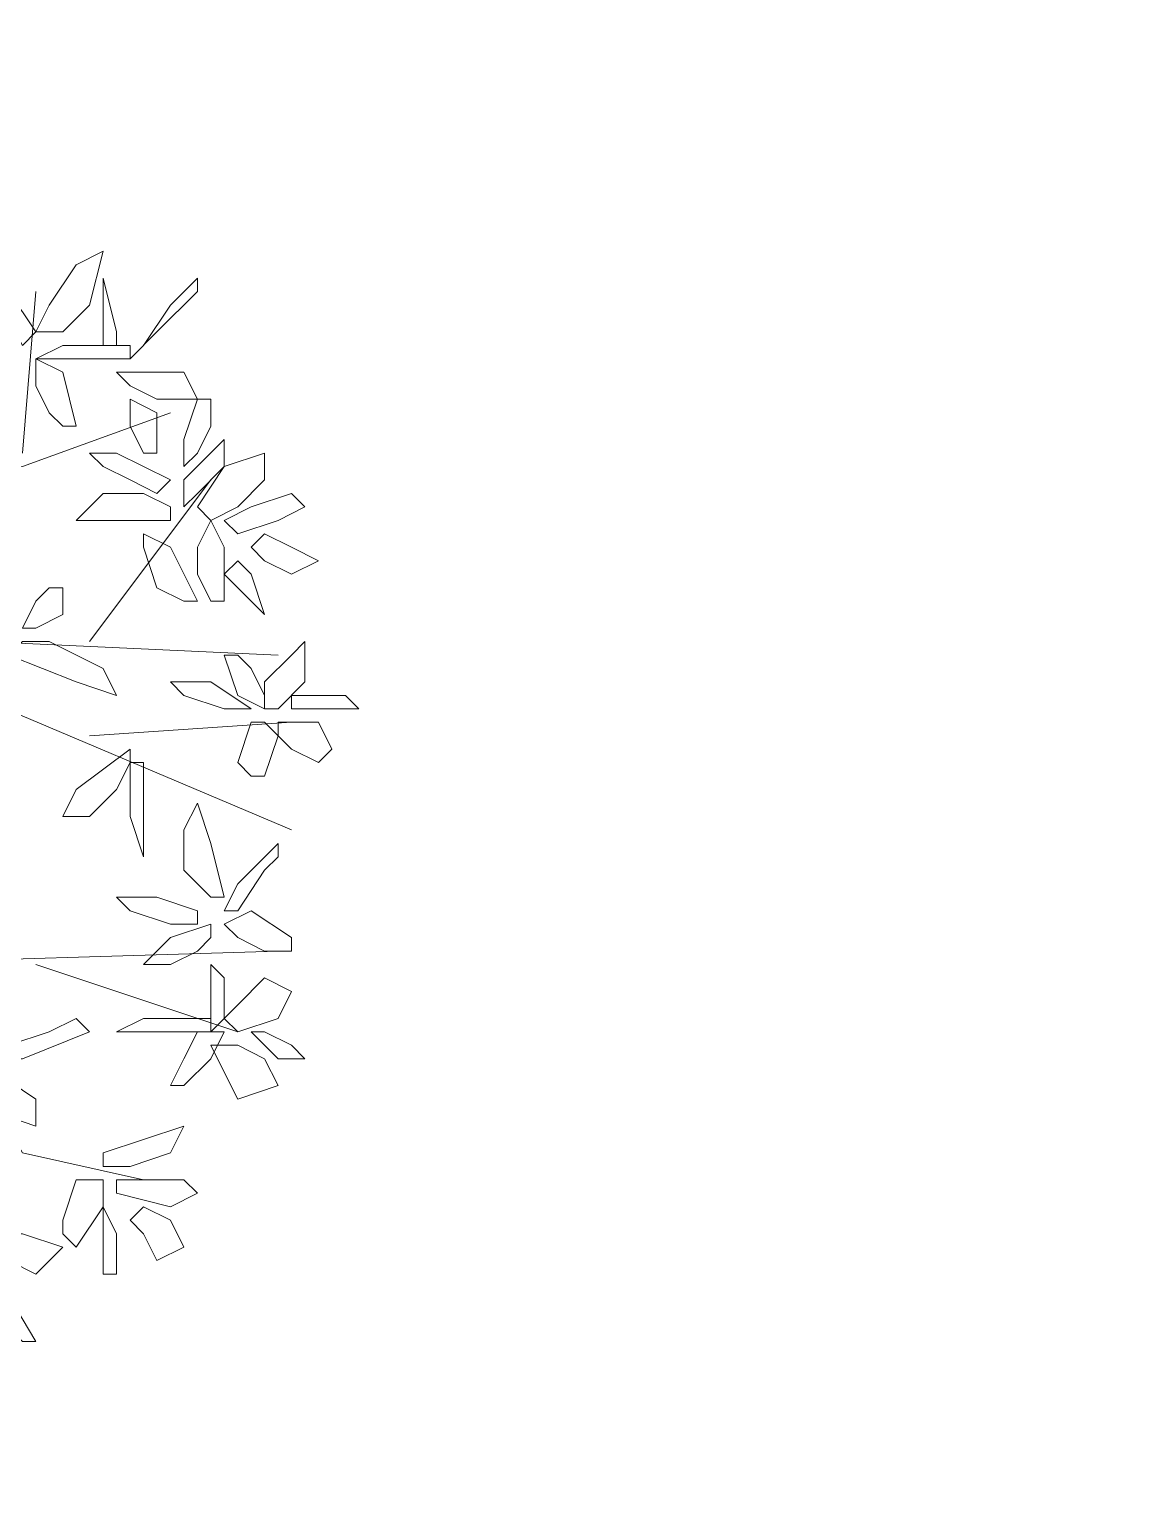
# Model space of a CAD drawing. Header units: millimetres. Extents: x 2364 to 2508, y 1551 to 1771.
# Drawn here: x 2461.678 to 2464.012, y 1628.842 to 1631.898 of the extents above; entities that cross this region are included whole.
import ezdxf

# ---------------------------------------------------------------- set-up
doc = ezdxf.new("R2010")
doc.units = ezdxf.units.MM
doc.layers.add('PDF_0', color=7, linetype='Continuous')

msp = doc.modelspace()

# ---------------------------------------------------------------- linework, layer by layer
at = {"layer": 'PDF_0', "lineweight": 9}
for points in [[(2461.5231, 1631.4321), (2461.4102, 1631.2909), (2461.4102, 1631.0085), (2461.6643, 1630.9803), (2461.975, 1631.0933)], [(2461.9185, 1629.4836), (2461.6643, 1629.5401), (2461.5231, 1629.7942), (2461.3255, 1629.8225), (2461.0148, 1630.2743), (2460.7889, 1629.879), (2460.9301, 1630.3026), (2460.8454, 1630.8391), (2460.3371, 1631.3474)], [(2461.6643, 1631.0085), (2461.6926, 1631.3474)], [(2461.8055, 1630.6132), (2462.0597, 1630.9521)], [(2461.5796, 1630.6132), (2462.2009, 1630.5849)], [(2461.4949, 1630.5285), (2462.2291, 1630.2178)], [(2461.8055, 1630.4155), (2462.2291, 1630.4438)], [(2461.269, 1629.9354), (2462.2009, 1629.9637)], [(2461.6926, 1629.9354), (2462.1162, 1629.7942)]]:
    msp.add_lwpolyline(points, dxfattribs=at)
for points in [[(2461.6926, 1631.2627), (2461.7491, 1631.2627), (2461.8055, 1631.3192), (2461.8338, 1631.4321), (2461.7773, 1631.4039), (2461.7208, 1631.3192)], [(2461.6361, 1631.2909), (2461.5796, 1631.3474), (2461.5796, 1631.4039), (2461.6361, 1631.3474), (2461.6926, 1631.2627), (2461.6643, 1631.2345)], [(2461.8338, 1631.3192), (2461.8338, 1631.2345), (2461.862, 1631.2345), (2461.862, 1631.2627), (2461.8338, 1631.3757), (2461.8338, 1631.3474)], [(2461.975, 1631.3192), (2461.9185, 1631.2345), (2461.8903, 1631.2062), (2461.9467, 1631.2627), (2462.0315, 1631.3474), (2462.0315, 1631.3757)], [(2461.8338, 1631.2062), (2461.7491, 1631.2062), (2461.6926, 1631.2062), (2461.7491, 1631.2345), (2461.8903, 1631.2345), (2461.8903, 1631.2062)], [(2461.7208, 1631.0933), (2461.6926, 1631.1497), (2461.6926, 1631.2062), (2461.7491, 1631.178), (2461.7773, 1631.065), (2461.7491, 1631.065)], [(2461.862, 1631.178), (2461.8903, 1631.1497), (2461.9467, 1631.1215), (2462.0315, 1631.1215), (2462.0032, 1631.178), (2461.9185, 1631.178)], [(2461.9467, 1631.0085), (2461.9185, 1631.0085), (2461.8903, 1631.065), (2461.8903, 1631.1215), (2461.9467, 1631.0933), (2461.9467, 1631.0368)], [(2462.0597, 1631.065), (2462.0315, 1631.0085), (2462.0032, 1630.9803), (2462.0032, 1631.0368), (2462.0315, 1631.1215), (2462.0597, 1631.1215)], [(2462.0879, 1630.9803), (2462.0315, 1630.9238), (2462.0032, 1630.8956), (2462.0032, 1630.9521), (2462.0879, 1631.0368), (2462.0879, 1631.0085)], [(2461.8903, 1630.9521), (2461.8338, 1630.9803), (2461.8055, 1631.0085), (2461.862, 1631.0085), (2461.975, 1630.9521), (2461.9467, 1630.9238)], [(2462.0597, 1630.8673), (2462.0315, 1630.8956), (2462.0879, 1630.9803), (2462.1727, 1631.0085), (2462.1727, 1630.9521), (2462.1162, 1630.8956)], [(2461.975, 1630.8956), (2461.975, 1630.8673), (2461.8903, 1630.8673), (2461.7773, 1630.8673), (2461.8338, 1630.9238), (2461.9185, 1630.9238)], [(2462.1444, 1630.8956), (2462.2291, 1630.9238), (2462.2574, 1630.8956), (2462.2009, 1630.8673), (2462.1162, 1630.8391), (2462.0879, 1630.8673)], [(2462.0315, 1630.7544), (2462.0315, 1630.8109), (2462.0597, 1630.8673), (2462.0879, 1630.8109), (2462.0879, 1630.6979), (2462.0597, 1630.6979)], [(2461.9467, 1630.7261), (2461.9185, 1630.8109), (2461.9185, 1630.8391), (2461.975, 1630.8109), (2462.0315, 1630.6979), (2462.0032, 1630.6979)], [(2462.1444, 1630.8109), (2462.1727, 1630.8391), (2462.2291, 1630.8109), (2462.2856, 1630.7826), (2462.2291, 1630.7544), (2462.1727, 1630.7826)], [(2462.1444, 1630.6979), (2462.1727, 1630.6697), (2462.1444, 1630.7544), (2462.1162, 1630.7826), (2462.0879, 1630.7544)], [(2461.7491, 1630.7261), (2461.7208, 1630.7261), (2461.6926, 1630.6979), (2461.6643, 1630.6414), (2461.6926, 1630.6414), (2461.7491, 1630.6697)], [(2461.7208, 1630.6132), (2461.8338, 1630.5567), (2461.862, 1630.5002), (2461.7773, 1630.5285), (2461.6361, 1630.5849), (2461.6643, 1630.6132)], [(2462.1727, 1630.5285), (2462.2291, 1630.5849), (2462.2574, 1630.6132), (2462.2574, 1630.5285), (2462.2009, 1630.472), (2462.1727, 1630.472)], [(2462.1444, 1630.5567), (2462.1727, 1630.5002), (2462.1727, 1630.472), (2462.1162, 1630.5002), (2462.0879, 1630.5849), (2462.1162, 1630.5849)], [(2462.0879, 1630.472), (2462.1444, 1630.472), (2462.0597, 1630.5285), (2461.975, 1630.5285), (2462.0032, 1630.5002)], [(2462.2291, 1630.5002), (2462.2291, 1630.472), (2462.3139, 1630.472), (2462.3703, 1630.472), (2462.3421, 1630.5002), (2462.2856, 1630.5002)], [(2462.1162, 1630.359), (2462.1444, 1630.4438), (2462.1727, 1630.4438), (2462.2009, 1630.4155), (2462.1727, 1630.3308), (2462.1444, 1630.3308)], [(2462.2009, 1630.4155), (2462.2009, 1630.4438), (2462.2856, 1630.4438), (2462.3139, 1630.3873), (2462.2856, 1630.359), (2462.2291, 1630.3873)], [(2461.862, 1630.3026), (2461.8055, 1630.2461), (2461.7491, 1630.2461), (2461.7773, 1630.3026), (2461.8903, 1630.3873), (2461.8903, 1630.359)], [(2461.9185, 1630.3026), (2461.9185, 1630.2178), (2461.9185, 1630.1614), (2461.8903, 1630.2461), (2461.8903, 1630.359), (2461.9185, 1630.359)], [(2462.0597, 1630.0766), (2462.0879, 1630.0766), (2462.0597, 1630.1896), (2462.0315, 1630.2743), (2462.0032, 1630.2178), (2462.0032, 1630.1331)], [(2462.1727, 1630.1331), (2462.1162, 1630.0484), (2462.0879, 1630.0484), (2462.1162, 1630.1049), (2462.2009, 1630.1896), (2462.2009, 1630.1614)], [(2461.975, 1630.0202), (2461.8903, 1630.0484), (2461.862, 1630.0766), (2461.9467, 1630.0766), (2462.0315, 1630.0484), (2462.0315, 1630.0202)], [(2462.1727, 1629.9637), (2462.1162, 1629.9919), (2462.0879, 1630.0202), (2462.1444, 1630.0484), (2462.2291, 1629.9919), (2462.2291, 1629.9637)], [(2462.0315, 1629.9637), (2461.975, 1629.9354), (2461.9185, 1629.9354), (2461.975, 1629.9919), (2462.0597, 1630.0202), (2462.0597, 1629.9919)], [(2462.0879, 1629.9072), (2462.0597, 1629.9354), (2462.0597, 1629.8507), (2462.0597, 1629.7942), (2462.0879, 1629.8225)], [(2462.1162, 1629.8507), (2462.1727, 1629.9072), (2462.2291, 1629.879), (2462.2009, 1629.8225), (2462.1162, 1629.7942), (2462.0879, 1629.8225)], [(2461.7208, 1629.7942), (2461.6361, 1629.766), (2461.5796, 1629.7378), (2461.6643, 1629.7378), (2461.8055, 1629.7942), (2461.7773, 1629.8225)], [(2462.0032, 1629.7942), (2461.9185, 1629.7942), (2461.862, 1629.7942), (2461.9185, 1629.8225), (2462.0597, 1629.8225), (2462.0597, 1629.7942)], [(2462.0032, 1629.7378), (2462.0315, 1629.7942), (2462.0879, 1629.7942), (2462.0597, 1629.7378), (2462.0032, 1629.6813), (2461.975, 1629.6813)], [(2462.1444, 1629.7942), (2462.2009, 1629.7378), (2462.2574, 1629.7378), (2462.2291, 1629.766), (2462.1727, 1629.7942)], [(2462.0597, 1629.766), (2462.1162, 1629.766), (2462.1727, 1629.7378), (2462.2009, 1629.6813), (2462.1162, 1629.653), (2462.0879, 1629.7095)], [(2461.5796, 1629.7095), (2461.5514, 1629.6813), (2461.6079, 1629.6248), (2461.6926, 1629.5966), (2461.6926, 1629.653), (2461.6079, 1629.7095)], [(2461.8338, 1629.5118), (2461.8338, 1629.5401), (2461.9185, 1629.5683), (2462.0032, 1629.5966), (2461.975, 1629.5401), (2461.8903, 1629.5118)], [(2461.7491, 1629.3989), (2461.7773, 1629.4836), (2461.8338, 1629.4836), (2461.8338, 1629.4271), (2461.7773, 1629.3424), (2461.7491, 1629.3706)], [(2461.9185, 1629.4836), (2462.0032, 1629.4836), (2462.0315, 1629.4554), (2461.975, 1629.4271), (2461.862, 1629.4554), (2461.862, 1629.4836)], [(2461.8338, 1629.3142), (2461.8338, 1629.3989), (2461.8338, 1629.4271), (2461.862, 1629.3706), (2461.862, 1629.2859), (2461.8338, 1629.2859)], [(2461.8903, 1629.3989), (2461.9185, 1629.4271), (2461.975, 1629.3989), (2462.0032, 1629.3424), (2461.9467, 1629.3142), (2461.9185, 1629.3706)], [(2461.5796, 1629.3424), (2461.6079, 1629.3706), (2461.6643, 1629.3706), (2461.7491, 1629.3424), (2461.6926, 1629.2859), (2461.6361, 1629.3142)], [(2461.6079, 1629.2012), (2461.5514, 1629.2859), (2461.5514, 1629.3424), (2461.6079, 1629.2859), (2461.6926, 1629.1447), (2461.6643, 1629.1447)]]:
    msp.add_lwpolyline(points, close=True, dxfattribs=at)
at = {"layer": 'PDF_0', "lineweight": 50}
msp.add_arc((2440.0751, 1664.9102), 45.3105, 248.60962, 338.61513, dxfattribs=at)

doc.saveas('drawing.dxf')
